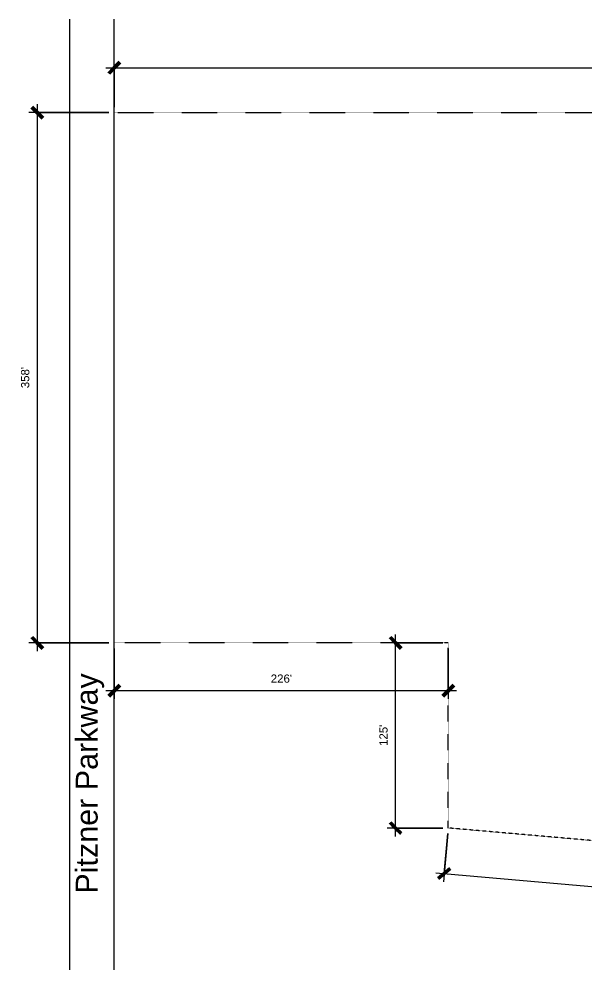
# Model space of a CAD drawing. Header units: inches. Extents: x -7427 to 42674, y -36022 to 16764.
# Drawn here: x -3704 to 882, y -36022 to -28312 of the extents above; entities that cross this region are included whole.
import ezdxf

# ---------------------------------------------------------------- set-up
doc = ezdxf.new("R2010")
doc.units = ezdxf.units.IN
doc.header["$MEASUREMENT"] = 0
doc.linetypes.add('Hidden 1_8_', pattern=[0.1875, 0.125, -0.0625])
for name, color, linetype, lineweight in [('A-ANNO-DIMS', 211, 'Continuous', 9), ('A-ANNO-DIMS-720', 211, 'Continuous', 9), ('A-DETL-HDLN', 90, 'Hidden 1_8_', 9), ('A-DETL-MEDM', 33, 'Continuous', 9), ('G-ANNO-TEXT', 231, 'Continuous', 9)]:
    doc.layers.add(name, color=color, linetype=linetype, lineweight=lineweight)
doc.styles.add('Arial_2', font='arial.ttf', dxfattribs={"height": 66.388473})
doc.styles.add('Arial_3', font='arial.ttf', dxfattribs={"height": 177.035928})
doc.dimstyles.new('Linear_-_3_32__Arial', dxfattribs={"dimscale": 12, "dimtxt": 67.5, "dimasz": 7.5, "dimexe": 5.625, "dimexo": 3.75, "dimgap": 3.75, "dimtad": 1, "dimdec": 0, "dimrnd": 12, "dimzin": 1, "dimdsep": 46, "dimlunit": 4, "dimtxsty": 'Arial_2', "dimblk1": 'OBLIQUE', "dimblk2": 'OBLIQUE', "dimsah": 1, "dimcen": 0.09, "dimdle": 5.625, "dimazin": 0, "dimtfac": 1, "dimtdec": 4, "dimtix": 1, "dimtmove": 0, "dimatfit": 3, "dimfxl": 0, "dimtvp": 1, "dimfrac": 2, "dimtolj": 1, "dimtzin": 0, "dimarcsym": 0})

# ---------------------------------------------------------------- blocks, each defined once
blk = doc.blocks.new('DIMBLOCK11-Level 1')
at = {"layer": 'A-ANNO-DIMS-720'}
for p, q in [((-229.5, -34915.6), (-263.8, -35306.8)), ((-257.9, -35239.5), (-229.5, -34915.6)), ((-325.1, -35233.7), (5081.1, -35706.6)), ((5042.2, -35376.8), (5008, -35768)), ((5013.8, -35700.8), (5042.2, -35376.8))]:
    blk.add_line(p, q, dxfattribs=at)
at = {"layer": 'A-ANNO-DIMS-720', "lineweight": 50}
for p, q in [((-257.9, -35239.5), (-209.1, -35198.6)), ((-257.9, -35239.5), (-306.6, -35280.5)), ((5013.8, -35700.8), (5062.6, -35659.9)), ((5013.8, -35700.8), (4965.1, -35741.7))]:
    blk.add_line(p, q, dxfattribs=at)
at = {"layer": 'A-ANNO-DIMS-720', "color": 0, "insert": (2304.6, -35332.1), "char_height": 66.39, "width": 204.369, "attachment_point": 1, "rotation": 355, "line_spacing_factor": 0.938532, "style": 'Arial_2', "bg_fill": 3, "box_fill_scale": 1.25, "bg_fill_color": 0, "bg_fill_transparency": 0}
blk.add_mtext("441'", dxfattribs=at)
blk = doc.blocks.new('_Oblique')
at = {"color": 0, "linetype": 'ByBlock', "lineweight": -2}
blk.add_line((-0.5, -0.5), (0.5, 0.5), dxfattribs=at)
blk = doc.blocks.new('DIMBLOCK12-Level 1')
at = {"layer": 'A-ANNO-DIMS-720'}
for p, q in [((-652.4, -34938.2), (-652.4, -33302.2)), ((-270.6, -33369.7), (-719.9, -33369.7)), ((-652.4, -33369.7), (-270.6, -33369.7)), ((-270.6, -34870.7), (-719.9, -34870.7)), ((-652.4, -34870.7), (-270.6, -34870.7))]:
    blk.add_line(p, q, dxfattribs=at)
at = {"layer": 'A-ANNO-DIMS-720', "lineweight": 50}
for p, q in [((-652.4, -33369.7), (-697.4, -33324.7)), ((-652.4, -33369.7), (-607.4, -33414.7)), ((-652.4, -34870.7), (-697.4, -34825.7)), ((-652.4, -34870.7), (-607.4, -34915.7))]:
    blk.add_line(p, q, dxfattribs=at)
at = {"layer": 'A-ANNO-DIMS-720', "color": 0, "insert": (-783.6, -34205.4), "char_height": 66.39, "width": 204.369, "attachment_point": 1, "rotation": 90, "line_spacing_factor": 0.938532, "style": 'Arial_2', "bg_fill": 3, "box_fill_scale": 1.25, "bg_fill_color": 0, "bg_fill_transparency": 0}
blk.add_mtext("125'", dxfattribs=at)
blk = doc.blocks.new('DIMBLOCK55-Level 1')
at = {"layer": 'A-ANNO-DIMS-720'}
for p, q in [((-2931.6, -33414.7), (-2931.6, -33824.7)), ((-2931.6, -33757.2), (-2931.6, -33414.7)), ((-225.6, -33414.7), (-225.6, -33824.7)), ((-225.6, -33757.2), (-225.6, -33414.7)), ((-158.1, -33757.2), (-2999.1, -33757.2))]:
    blk.add_line(p, q, dxfattribs=at)
at = {"layer": 'A-ANNO-DIMS-720', "lineweight": 50}
for p, q in [((-2931.6, -33757.2), (-2976.6, -33802.2)), ((-2931.6, -33757.2), (-2886.6, -33712.2)), ((-225.6, -33757.2), (-270.6, -33802.2)), ((-225.6, -33757.2), (-180.6, -33712.2))]:
    blk.add_line(p, q, dxfattribs=at)
at = {"layer": 'A-ANNO-DIMS-720', "color": 0, "insert": (-1663.8, -33626.1), "char_height": 66.39, "width": 204.369, "attachment_point": 1, "line_spacing_factor": 0.938532, "style": 'Arial_2', "bg_fill": 3, "box_fill_scale": 1.25, "bg_fill_color": 0, "bg_fill_transparency": 0}
blk.add_mtext("226'", dxfattribs=at)
blk = doc.blocks.new('DIMBLOCK56-Level 1')
at = {"layer": 'A-ANNO-DIMS-720'}
for p, q in [((-2931.6, -29025.1), (-2931.6, -28639.9)), ((5046.1, -29025.1), (5046.1, -28639.9)), ((-2999.1, -28707.4), (5113.6, -28707.4)), ((-2931.6, -28707.4), (-2931.6, -29025.1)), ((5046.1, -28707.4), (5046.1, -29025.1))]:
    blk.add_line(p, q, dxfattribs=at)
at = {"layer": 'A-ANNO-DIMS-720', "lineweight": 50}
for p, q in [((-2931.6, -28707.4), (-2886.6, -28662.4)), ((5046.1, -28707.4), (5091.1, -28662.4)), ((-2931.6, -28707.4), (-2976.6, -28752.4)), ((5046.1, -28707.4), (5001.1, -28752.4))]:
    blk.add_line(p, q, dxfattribs=at)
at = {"layer": 'A-ANNO-DIMS-720', "color": 0, "insert": (972.1, -28576.3), "char_height": 66.39, "width": 204.369, "attachment_point": 1, "line_spacing_factor": 0.938532, "style": 'Arial_2', "bg_fill": 3, "box_fill_scale": 1.25, "bg_fill_color": 0, "bg_fill_transparency": 0}
blk.add_mtext("665'", dxfattribs=at)
blk = doc.blocks.new('DIMBLOCK57-Level 1')
at = {"layer": 'A-ANNO-DIMS-720', "lineweight": 50}
for p, q in [((-3556, -29070.1), (-3601, -29025.1)), ((-3556, -29070.1), (-3511, -29115.1)), ((-3556, -33369.7), (-3601, -33324.7)), ((-3556, -33369.7), (-3511, -33414.7))]:
    blk.add_line(p, q, dxfattribs=at)
at = {"layer": 'A-ANNO-DIMS-720'}
for p, q in [((-3556, -29002.6), (-3556, -33437.2)), ((-2976.6, -29070.1), (-3623.5, -29070.1)), ((-3556, -29070.1), (-2976.6, -29070.1)), ((-2976.6, -33369.7), (-3623.5, -33369.7)), ((-3556, -33369.7), (-2976.6, -33369.7))]:
    blk.add_line(p, q, dxfattribs=at)
at = {"layer": 'A-ANNO-DIMS-720', "color": 0, "insert": (-3687.1, -31305), "char_height": 66.39, "width": 204.369, "attachment_point": 1, "rotation": 90, "line_spacing_factor": 0.938532, "style": 'Arial_2', "bg_fill": 3, "box_fill_scale": 1.25, "bg_fill_color": 0, "bg_fill_transparency": 0}
blk.add_mtext("358'", dxfattribs=at)

msp = doc.modelspace()

# ---------------------------------------------------------------- linework, layer by layer
at = {"layer": 'A-DETL-HDLN'}
for p, q in [((-2931.6, -29070.1), (5046.1, -29070.1)), ((-225.6, -33369.7), (-2931.6, -33369.7)), ((-225.6, -34870.7), (-225.6, -33369.7)), ((5046.1, -35332), (-225.6, -34870.7))]:
    msp.add_line(p, q, dxfattribs=at)
at = {"layer": 'A-DETL-MEDM'}
for p, q in [((-3291.6, -36021.8), (-3291.6, -28311.6)), ((-2931.6, -36021.8), (-2931.6, -28311.6))]:
    msp.add_line(p, q, dxfattribs=at)

# ---------------------------------------------------------------- next in the draw order: texts
at = {"layer": 'G-ANNO-TEXT', "color": 7, "insert": (-3243.7, -35402.7), "char_height": 177.036, "width": 2112.48, "attachment_point": 1, "rotation": 90, "line_spacing_factor": 0.938532, "style": 'Arial_3', "bg_fill": 3, "box_fill_scale": 1.25, "bg_fill_color": 0, "bg_fill_transparency": 0}
msp.add_mtext('Pitzner Parkway\\P', dxfattribs=at)

# ---------------------------------------------------------------- next in the draw order: dimensions: what is measured, and where the dimension line sits
at = {"layer": 'A-ANNO-DIMS'}
dim = msp.add_linear_dim(base=(5046.1, -28707.4), p1=(-2931.6, -29070.1), p2=(5046.1, -29070.1), dimstyle='Linear_-_3_32__Arial', override={"dimpost": '<>', "dimfxl": 7977.725351}, dxfattribs=at)
dim.commit()
dim.dimension.update_dxf_attribs({"geometry": 'DIMBLOCK56-Level 1', "text_midpoint": (1057.3, -28628.6)})
dim = msp.add_linear_dim(base=(5013.8, -35700.8), p1=(-225.6, -34870.7), p2=(5046.1, -35332), angle=355, dimstyle='Linear_-_3_32__Arial', override={"dimpost": '<>', "dimfxl": 5291.862486}, dxfattribs=at)
dim.commit()
dim.dimension.update_dxf_attribs({"geometry": 'DIMBLOCK11-Level 1', "text_midpoint": (2384.9, -35391.6)})

# ---------------------------------------------------------------- next in the draw order: dimensions: what is measured, and where the dimension line sits
dim = msp.add_linear_dim(base=(-652.4, -33369.7), p1=(-225.6, -34870.7), p2=(-225.6, -33369.7), angle=90, dimstyle='Linear_-_3_32__Arial', override={"dimpost": '<>', "dimfxl": 1501.049864}, dxfattribs=at)
dim.commit()
dim.dimension.update_dxf_attribs({"geometry": 'DIMBLOCK12-Level 1', "text_midpoint": (-731.3, -34120.2)})

# ---------------------------------------------------------------- next in the draw order: dimensions: what is measured, and where the dimension line sits
dim = msp.add_linear_dim(base=(-2931.6, -33757.2), p1=(-225.6, -33369.7), p2=(-2931.6, -33369.7), dimstyle='Linear_-_3_32__Arial', override={"dimpost": '<>', "dimfxl": 2706}, dxfattribs=at)
dim.commit()
dim.dimension.update_dxf_attribs({"geometry": 'DIMBLOCK55-Level 1', "text_midpoint": (-1578.6, -33678.4)})

# ---------------------------------------------------------------- next in the draw order: dimensions: what is measured, and where the dimension line sits
dim = msp.add_linear_dim(base=(-3556, -33369.7), p1=(-2931.6, -29070.1), p2=(-2931.6, -33369.7), angle=90, dimstyle='Linear_-_3_32__Arial', override={"dimpost": '<>', "dimfxl": 4299.634203}, dxfattribs=at)
dim.commit()
dim.dimension.update_dxf_attribs({"geometry": 'DIMBLOCK57-Level 1', "text_midpoint": (-3634.9, -31219.9)})

doc.saveas('drawing.dxf')
